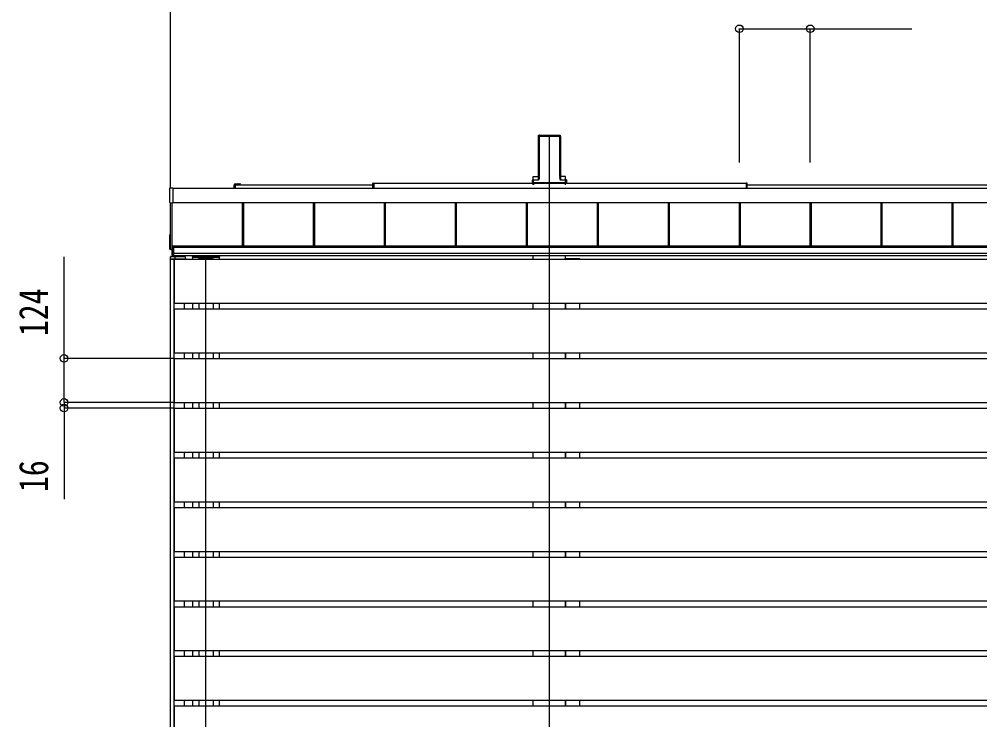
# Model space of a CAD drawing. Units: millimetres, scale not verified. Extents: x -10512 to 10512, y -7425 to 7425.
# Drawn here: x -3939 to -1231, y -3286 to -1311 of the extents above; entities that cross this region are included whole.
import ezdxf
from ezdxf.enums import TextEntityAlignment as Align

# ---------------------------------------------------------------- set-up
doc = ezdxf.new("R2010")
doc.units = ezdxf.units.MM
doc.header["$LTSCALE"] = 30
for name, color, linetype in [('0-4_YKK_12', 2, 'Continuous'), ('0-5_YKK_A1', 4, 'Continuous'), ('0-6_YKK_D', 6, 'Continuous')]:
    doc.layers.add(name, color=color, linetype=linetype)
doc.styles.add('ＭＳ ゴシック', font='')
doc.styles.get('ＭＳ ゴシック').set_extended_font_data('MS Gothic')

msp = doc.modelspace()

# ---------------------------------------------------------------- linework, layer by layer
at = {"layer": '0-4_YKK_12'}
for p, q in [((-2444.42, -5227.5), (-2444.42, -1638.91)), ((-3412.42, -5227.5), (-3412.41, -1980))]:
    msp.add_line(p, q, dxfattribs=at)
at = {"layer": '0-5_YKK_A1'}
for p, q in [((-2475.67, -1644.26), (-2475.67, -1760.93)), ((-2475.31, -1638.41), (-2475.65, -1643.91)), ((-2474.87, -1638.88), (-2475.31, -1638.41)), ((-2474.81, -1637.94), (-2472.77, -1637.94)), ((-2474.81, -1637.94), (-2474.37, -1638.41)), ((-2474.79, -1754.88), (-2474.79, -1639.76)), ((-2474.29, -1639.44), (-2474.29, -1754.56)), ((-2472.46, -1638.27), (-2472.77, -1637.94)), ((-2472.46, -1638.27), (-2416.38, -1638.27)), ((-2471.92, -1641.41), (-2416.92, -1641.41)), ((-2471.92, -1762.77), (-2471.92, -1641.41)), ((-2416.38, -1638.27), (-2416.07, -1637.94)), ((-2416.07, -1637.94), (-2414.03, -1637.94)), ((-2414.54, -1754.56), (-2414.54, -1639.44)), ((-2414.47, -1638.41), (-2414.03, -1637.94)), ((-2414.05, -1639.76), (-2414.05, -1754.88)), ((-2413.53, -1638.41), (-2413.97, -1638.88)), ((-2413.53, -1638.41), (-2413.18, -1643.91)), ((-2413.17, -1644.26), (-2413.17, -1760.93)), ((-2489.62, -1754.5), (-2475.67, -1754.5)), ((-2489.62, -1763.84), (-2489.62, -1754.5)), ((-2475.26, -1763.45), (-2474.88, -1757.36)), ((-2474.38, -1757.39), (-2474.76, -1763.48)), ((-2414.08, -1763.48), (-2414.45, -1757.39)), ((-2413.96, -1757.36), (-2413.58, -1763.45)), ((-2399.22, -1754.5), (-2413.17, -1754.5)), ((-2399.22, -1763.84), (-2399.22, -1754.5)), ((-3332.92, -1787.83), (-3332.92, -1777.86)), ((-3330.42, -1775.36), (-3322.88, -1775.36)), ((-3330.42, -1777.86), (-2941.88, -1777.86)), ((-3330.42, -1778.16), (-3330.42, -1787.83)), ((-3316.67, -1777.86), (-3330.12, -1777.86)), ((-3321.96, -1775.36), (-3316.67, -1775.36)), ((-2941.88, -1787.85), (-2941.88, -1774.35)), ((-2939.38, -1773.76), (-1889.38, -1773.76)), ((-2939.38, -1773.76), (-2939.38, -1787.85)), ((-2492.29, -1771.68), (-2492.29, -1772.18)), ((-2492.29, -1772.18), (-2491.82, -1772.18)), ((-2491.82, -1771.68), (-2491.82, -1764.8)), ((-2489.83, -1771.68), (-2491.82, -1771.68)), ((-2491.82, -1771.68), (-2491.82, -1772.18)), ((-2489.83, -1772.18), (-2491.82, -1772.18)), ((-2491.79, -1763.84), (-2476.78, -1763.84)), ((-2489.83, -1764.89), (-2489.83, -1771.68)), ((-2476.25, -1764.89), (-2489.83, -1764.89)), ((-2489.83, -1771.68), (-2399.01, -1771.68)), ((-2489.83, -1772.18), (-2399.01, -1772.18)), ((-2489.82, -1771.68), (-2489.82, -1772.18)), ((-2489.62, -1777.86), (-2489.62, -1772.18)), ((-2489.42, -1772.18), (-2489.42, -1777.86)), ((-2488.42, -1771.84), (-2400.42, -1771.84)), ((-2475.68, -1761.29), (-2475.78, -1762.9)), ((-2413.15, -1761.29), (-2413.05, -1762.9)), ((-2412.58, -1764.39), (-2399.01, -1764.39)), ((-2399.01, -1764.89), (-2412.58, -1764.89)), ((-2412.06, -1763.84), (-2397.05, -1763.84)), ((-2399.42, -1772.18), (-2399.42, -1777.86)), ((-2399.22, -1777.86), (-2399.22, -1772.18)), ((-2399.01, -1764.39), (-2399.01, -1764.89)), ((-2399.01, -1771.68), (-2399.01, -1764.89)), ((-2397.01, -1771.68), (-2399.01, -1771.68)), ((-2399.01, -1771.68), (-2399.01, -1772.18)), ((-2397.01, -1772.18), (-2399.01, -1772.18)), ((-2397.01, -1764.8), (-2397.01, -1771.68)), ((-2397.01, -1771.68), (-2397.01, -1772.18)), ((-2396.55, -1772.18), (-2397.01, -1772.18)), ((-2396.55, -1771.68), (-2396.55, -1772.18)), ((-1889.38, -1773.76), (-1889.38, -1787.85)), ((-1886.88, -1787.85), (-1886.88, -1774.35)), ((-1886.88, -1777.86), (-141.88, -1777.86)), ((-3513.92, -1828.27), (-3513.92, -1787.25)), ((-3505.92, -1787.83), (1491.08, -1787.83)), ((-3505.92, -1829.54), (-3513.45, -1829.08)), ((-3512.42, -1959.44), (-3512.42, -1829.14)), ((-3507.42, -1977.47), (-3507.42, -1829.45)), ((-3505.92, -1827.77), (1491.08, -1827.77)), ((-3505.92, -1828.01), (1491.08, -1828.01)), ((-3505.92, -1829.04), (-3505.92, -1829.54)), ((-3308.92, -1950.2), (-3308.92, -1828.01)), ((-3308.52, -1950.2), (-3308.52, -1828.01)), ((-3305.92, -1950.2), (-3305.92, -1828.01)), ((-3108.92, -1950.2), (-3108.92, -1828.01)), ((-3106.32, -1950.2), (-3106.32, -1828.01)), ((-3105.92, -1950.2), (-3105.92, -1828.01)), ((-2908.92, -1950.2), (-2908.92, -1828.01)), ((-2906.32, -1950.2), (-2906.32, -1828.01)), ((-2905.92, -1950.2), (-2905.92, -1828.01)), ((-2708.92, -1950.2), (-2708.92, -1828.01)), ((-2706.32, -1950.2), (-2706.32, -1828.01)), ((-2705.92, -1950.2), (-2705.92, -1828.01)), ((-2508.92, -1950.2), (-2508.92, -1828.01)), ((-2506.32, -1950.2), (-2506.32, -1828.01)), ((-2505.92, -1950.2), (-2505.92, -1828.01)), ((-2308.92, -1950.2), (-2308.92, -1828.01)), ((-2306.32, -1950.2), (-2306.32, -1828.01)), ((-2305.92, -1950.2), (-2305.92, -1828.01)), ((-2108.92, -1950.2), (-2108.92, -1828.01)), ((-2106.32, -1950.2), (-2106.32, -1828.01)), ((-2105.92, -1950.2), (-2105.92, -1828.01)), ((-1908.92, -1950.2), (-1908.92, -1828.01)), ((-1906.32, -1950.2), (-1906.32, -1828.01)), ((-1905.92, -1950.2), (-1905.92, -1828.01)), ((-1708.92, -1950.2), (-1708.92, -1828.01)), ((-1706.32, -1950.2), (-1706.32, -1828.01)), ((-1705.92, -1950.2), (-1705.92, -1828.01)), ((-1508.92, -1950.2), (-1508.92, -1828.01)), ((-1506.32, -1950.2), (-1506.32, -1828.01)), ((-1505.92, -1950.2), (-1505.92, -1828.01)), ((-1308.92, -1950.2), (-1308.92, -1828.01)), ((-1306.32, -1950.2), (-1306.32, -1828.01)), ((-1305.92, -1950.2), (-1305.92, -1828.01)), ((-3513.92, -1959.82), (-3513.92, -1918.79)), ((-3513.45, -1918.3), (-3512.42, -1918.23)), ((-3507.42, -1960.99), (-3513.45, -1960.63)), ((-3512.42, -1959.44), (-3507.42, -1959.44)), ((-3507.42, -1949.94), (-3503.92, -1949.94)), ((-3503.92, -1972.38), (-3507.42, -1972.38)), ((-3503.92, -1950.2), (1489.08, -1950.2)), ((-3503.92, -1952.21), (1489.08, -1952.21)), ((-3503.92, -1954.01), (1489.08, -1954.01)), ((-3503.92, -1954.01), (1489.08, -1954.01)), ((-3503.92, -1970.98), (1489.08, -1970.98)), ((-3512.42, -1987.5), (-3512.42, -1981)), ((-3512.42, -4351.5), (-3512.42, -1987.5)), ((-3512.42, -1987.5), (-3472.42, -1987.5)), ((-3511.42, -1987.5), (-3512.42, -1987.5)), ((-3511.42, -1980), (-3501.51, -1980)), ((-3507.42, -1979), (-3503.92, -1979)), ((-3503.92, -1977.47), (1489.08, -1977.47)), ((-3502.42, -4351.5), (-3502.42, -1987.5)), ((-3501.92, -1987.5), (1487.08, -1987.5)), ((-3501.92, -1987.5), (-3501.92, -2111.5)), ((-3499.51, -1980), (-3501.51, -1980)), ((-3499.11, -1987.5), (-3500.11, -1987.5)), ((-3499.51, -1980), (-3471.51, -1980)), ((-3450.41, -1982.5), (-3450.33, -1980.95)), ((-3450.41, -1982.5), (-3374.41, -1982.5)), ((-3449.92, -1982.5), (-3449.92, -1987.5)), ((-3449.92, -1982.5), (-3374.92, -1982.5)), ((-3449.33, -1980), (-3375.49, -1980)), ((-3391.92, -1987.5), (-3432.92, -1987.5)), ((-3432.42, -1987.5), (-3392.42, -1987.5)), ((-3391.92, -1987.5), (-3391.92, -1985.5)), ((-3374.92, -1982.5), (-3374.92, -1987.5)), ((-3374.49, -1980.95), (-3374.41, -1982.5)), ((-2489.62, -1987.5), (-2489.62, -1977.47)), ((-2358.72, -1987.5), (-2399.72, -1987.5)), ((-2399.22, -1987.5), (-2399.22, -1977.47)), ((-2399.22, -1987.5), (-2359.22, -1987.5)), ((-2358.72, -1987.5), (-2358.72, -1985.5)), ((-3501.92, -2111.5), (1487.08, -2111.5)), ((-3472.42, -2127.5), (-3472.42, -2111.5)), ((-3449.92, -2111.5), (-3449.92, -2127.5)), ((-3432.42, -2111.5), (-3432.42, -2127.5)), ((-3392.42, -2111.5), (-3392.42, -2127.5)), ((-3374.92, -2111.5), (-3374.92, -2127.5)), ((-2489.62, -2127.5), (-2489.62, -2111.5)), ((-2399.22, -2127.5), (-2399.22, -2111.5)), ((-2399.22, -2111.5), (-2399.22, -2127.5)), ((-2359.22, -2111.5), (-2359.22, -2127.5)), ((-3501.92, -2127.5), (1487.08, -2127.5)), ((-3501.92, -2127.5), (-3501.92, -2251.5)), ((-3501.92, -2251.5), (1487.08, -2251.5)), ((-3501.92, -2267.5), (1487.08, -2267.5)), ((-3501.92, -2267.5), (-3501.92, -2391.5)), ((-3472.42, -2267.5), (-3472.42, -2251.5)), ((-3449.92, -2251.5), (-3449.92, -2267.5)), ((-3432.42, -2251.5), (-3432.42, -2267.5)), ((-3392.42, -2251.5), (-3392.42, -2267.5)), ((-3374.92, -2251.5), (-3374.92, -2267.5)), ((-2489.62, -2267.5), (-2489.62, -2251.5)), ((-2399.22, -2267.5), (-2399.22, -2251.5)), ((-2399.22, -2251.5), (-2399.22, -2267.5)), ((-2359.22, -2251.5), (-2359.22, -2267.5)), ((-3501.92, -2391.5), (1487.08, -2391.5)), ((-3501.92, -2407.5), (1487.08, -2407.5)), ((-3501.92, -2407.5), (-3501.92, -2531.5)), ((-3472.42, -2407.5), (-3472.42, -2391.5)), ((-3449.92, -2391.5), (-3449.92, -2407.5)), ((-3432.42, -2391.5), (-3432.42, -2407.5)), ((-3392.42, -2391.5), (-3392.42, -2407.5)), ((-3374.92, -2391.5), (-3374.92, -2407.5)), ((-2489.62, -2407.5), (-2489.62, -2391.5)), ((-2399.22, -2407.5), (-2399.22, -2391.5)), ((-2399.22, -2391.5), (-2399.22, -2407.5)), ((-2359.22, -2391.5), (-2359.22, -2407.5)), ((-3501.92, -2531.5), (1487.08, -2531.5)), ((-3472.42, -2547.5), (-3472.42, -2531.5)), ((-3449.92, -2531.5), (-3449.92, -2547.5)), ((-3432.42, -2531.5), (-3432.42, -2547.5)), ((-3392.42, -2531.5), (-3392.42, -2547.5)), ((-3374.92, -2531.5), (-3374.92, -2547.5)), ((-2489.62, -2547.5), (-2489.62, -2531.5)), ((-2399.22, -2547.5), (-2399.22, -2531.5)), ((-2399.22, -2531.5), (-2399.22, -2547.5)), ((-2359.22, -2531.5), (-2359.22, -2547.5)), ((-3501.92, -2547.5), (1487.08, -2547.5)), ((-3501.92, -2547.5), (-3501.92, -2671.5)), ((-3501.92, -2671.5), (1487.08, -2671.5)), ((-3472.42, -2687.5), (-3472.42, -2671.5)), ((-3449.92, -2671.5), (-3449.92, -2687.5)), ((-3432.42, -2671.5), (-3432.42, -2687.5)), ((-3392.42, -2671.5), (-3392.42, -2687.5)), ((-3374.92, -2671.5), (-3374.92, -2687.5)), ((-2489.62, -2687.5), (-2489.62, -2671.5)), ((-2399.22, -2687.5), (-2399.22, -2671.5)), ((-2399.22, -2671.5), (-2399.22, -2687.5)), ((-2359.22, -2671.5), (-2359.22, -2687.5)), ((-3501.92, -2687.5), (1487.08, -2687.5)), ((-3501.92, -2687.5), (-3501.92, -2811.5)), ((-3501.92, -2811.5), (1487.08, -2811.5)), ((-3472.42, -2827.5), (-3472.42, -2811.5)), ((-3449.92, -2811.5), (-3449.92, -2827.5)), ((-3432.42, -2811.5), (-3432.42, -2827.5)), ((-3392.42, -2811.5), (-3392.42, -2827.5)), ((-3374.92, -2811.5), (-3374.92, -2827.5)), ((-2489.62, -2827.5), (-2489.62, -2811.5)), ((-2399.22, -2827.5), (-2399.22, -2811.5)), ((-2399.22, -2811.5), (-2399.22, -2827.5)), ((-2359.22, -2811.5), (-2359.22, -2827.5)), ((-3501.92, -2827.5), (1487.08, -2827.5)), ((-3501.92, -2827.5), (-3501.92, -2951.5)), ((-3501.92, -2951.5), (1487.08, -2951.5)), ((-3501.92, -2967.5), (1487.08, -2967.5)), ((-3501.92, -2967.5), (-3501.92, -3091.5)), ((-3472.42, -2967.5), (-3472.42, -2951.5)), ((-3449.92, -2951.5), (-3449.92, -2967.5)), ((-3432.42, -2951.5), (-3432.42, -2967.5)), ((-3392.42, -2951.5), (-3392.42, -2967.5)), ((-3374.92, -2951.5), (-3374.92, -2967.5)), ((-2489.62, -2967.5), (-2489.62, -2951.5)), ((-2399.22, -2967.5), (-2399.22, -2951.5)), ((-2399.22, -2951.5), (-2399.22, -2967.5)), ((-2359.22, -2951.5), (-2359.22, -2967.5)), ((-3501.92, -3091.5), (1487.08, -3091.5)), ((-3501.92, -3107.5), (1487.08, -3107.5)), ((-3501.92, -3107.5), (-3501.92, -3231.5)), ((-3472.42, -3107.5), (-3472.42, -3091.5)), ((-3449.92, -3091.5), (-3449.92, -3107.5)), ((-3432.42, -3091.5), (-3432.42, -3107.5)), ((-3392.42, -3091.5), (-3392.42, -3107.5)), ((-3374.92, -3091.5), (-3374.92, -3107.5)), ((-2489.62, -3107.5), (-2489.62, -3091.5)), ((-2399.22, -3107.5), (-2399.22, -3091.5)), ((-2399.22, -3091.5), (-2399.22, -3107.5)), ((-2359.22, -3091.5), (-2359.22, -3107.5)), ((-3501.92, -3231.5), (1487.08, -3231.5)), ((-3501.92, -3247.5), (1487.08, -3247.5)), ((-3501.92, -3247.5), (-3501.92, -3371.5)), ((-3472.42, -3247.5), (-3472.42, -3231.5)), ((-3449.92, -3231.5), (-3449.92, -3247.5)), ((-3432.42, -3231.5), (-3432.42, -3247.5)), ((-3392.42, -3231.5), (-3392.42, -3247.5)), ((-3374.92, -3231.5), (-3374.92, -3247.5)), ((-2489.62, -3247.5), (-2489.62, -3231.5)), ((-2399.22, -3247.5), (-2399.22, -3231.5)), ((-2399.22, -3231.5), (-2399.22, -3247.5)), ((-2359.22, -3231.5), (-2359.22, -3247.5))]:
    msp.add_line(p, q, dxfattribs=at)
for points in [[(-3513.45, -1786.75), (-3505.92, -1786.29), (-3505.92, -1786.79), (-3505.92, -1829.04)], [(-2940.95, -1773.35), (-2939.38, -1773.26), (-2939.38, -1774.25), (-2939.38, -1787.85)], [(-2492.29, -1764.33), (-2492.29, -1771.68), (-2491.82, -1771.68)], [(-2489.83, -1764.89), (-2489.83, -1764.39), (-2476.25, -1764.39)], [(-2396.55, -1764.33), (-2396.55, -1771.68), (-2397.01, -1771.68)], [(-1887.82, -1773.35), (-1889.38, -1773.26), (-1889.38, -1774.25), (-1889.38, -1787.85)], [(-3507.42, -1949.94), (-3507.42, -1972.38), (-3507.42, -1979)], [(-3504.42, -1949.94), (-3504.42, -1972.38), (-3504.42, -1979)], [(-3503.92, -1949.94), (-3503.92, -1972.38), (-3503.92, -1979)], [(-3500.51, -1980.94), (-3500.11, -1987.5), (-3501.11, -1987.5), (-3511.42, -1987.5)], [(-3470.51, -1980.94), (-3470.11, -1987.5), (-3471.11, -1987.5), (-3499.11, -1987.5)], [(-3432.92, -1987.5), (-3432.92, -1985.5), (-3391.92, -1985.5)], [(-2399.72, -1987.5), (-2399.72, -1985.5), (-2358.72, -1985.5)]]:
    msp.add_lwpolyline(points, dxfattribs=at)
for centre, radius, start, end in [((-3513.42, -1787.25), 0.497, 93.16944, 179.94772), ((-3330.42, -1777.86), 2.5, 90, 180), ((-3330.12, -1778.16), 0.3, 90, 180), ((-3322.88, -1775.56), 0.2, 23.57818, 90), ((-3322.42, -1775.36), 0.3, 203.57818, 336.42182), ((-3321.96, -1775.56), 0.2, 90, 156.42182), ((-3316.67, -1776.61), 1.25, 270, 90), ((-2940.88, -1774.35), 1, 93.5, 180), ((-2491.32, -1764.8), 0.501, 90.24971, 179.75029), ((-2397.51, -1764.8), 0.501, 0.24971, 89.75029), ((-1887.88, -1774.35), 1, 0, 86.5), ((-3513.05, -1828.31), 0.873, 177.74142, 242.53793), ((-3513.42, -1918.79), 0.497, 93.16944, 179.94772), ((-3513.05, -1959.85), 0.873, 177.74142, 242.53793), ((-3511.42, -1981), 1, 90, 180), ((-3501.51, -1981), 1, 3.5, 90), ((-3471.51, -1981), 1, 3.5, 90), ((-3449.33, -1981), 1, 90, 177), ((-3375.49, -1981), 1, 3, 90)]:
    msp.add_arc(centre, radius, start, end, dxfattribs=at)
for centre, major_axis, ratio, start_param, end_param in [((-2475.62, -1643.91), (0.031, 0.5), 0.061627, 1.5746234, 2.3600215), ((-2474.81, -1638.45), (0.346, -0.364), 0.996462, 2.3838095, 3.8892836), ((-2475.09, -1641.91), (0.22, 3.04), 0.070684, 5.5043854, 6.2286971), ((-2474.6, -1641.94), (0.22, 3.54), 0.060877, 5.5025319, 6.2268436), ((-2414.24, -1641.94), (-0.22, 3.54), 0.060877, 0.0563417, 0.7806534), ((-2413.74, -1641.91), (-0.22, 3.04), 0.070684, 0.0544883, 0.7787999), ((-2414.03, -1638.45), (-0.346, -0.364), 0.996462, 2.3939017, 3.8993758), ((-2413.21, -1643.91), (-0.031, 0.5), 0.061627, 3.9231638, 4.7085619), ((-2475.09, -1757.36), (0.22, 3.5), 0.061627, 4.716216, 5.5016142), ((-2474.6, -1757.39), (0.22, 4), 0.053972, 4.7153191, 5.5007173), ((-2414.24, -1757.39), (-0.22, 4), 0.053972, 0.782468, 1.5678662), ((-2413.74, -1757.36), (-0.22, 3.5), 0.061627, 0.7815711, 1.5669693), ((-2491.79, -1764.34), (0.355, -0.355), 0.99628, 2.358058, 3.9251274), ((-2489.83, -1764.8), (2, 0), 0.045872, 3.2026792, 4.712389), ((-2489.83, -1764.3), (1.5, 0), 0.061163, 3.2026792, 4.712389), ((-2476.78, -1762.83), (0.691, -0.728), 0.996462, 5.5254021, 7.0308762), ((-2476.26, -1763.38), (-0.693, 0.73), 0.992955, 2.3838095, 3.8892836), ((-2476.26, -1763.38), (1.04, -1.09), 0.996462, 5.5254021, 7.0308762), ((-2475.71, -1761.29), (0.031, 0.5), 0.061627, 4.716216, 5.5016142), ((-2412.58, -1763.38), (-1.04, -1.09), 0.996462, 5.5354944, 7.0409685), ((-2412.58, -1763.38), (0.693, 0.73), 0.992955, 2.3939017, 3.8993758), ((-2413.12, -1761.29), (-0.031, 0.5), 0.061627, 0.7815711, 1.5669693), ((-2412.06, -1762.83), (-0.691, -0.728), 0.996462, 5.5354944, 7.0409685), ((-2399.01, -1764.3), (1.5, 0), 0.061163, 4.712389, 6.2220988), ((-2399.01, -1764.8), (2, 0), 0.045872, 4.712389, 6.2220988), ((-2397.05, -1764.34), (-0.355, -0.355), 0.99628, 2.358058, 3.9251274)]:
    msp.add_ellipse(centre, major_axis=major_axis, ratio=ratio, start_param=start_param, end_param=end_param, dxfattribs=at)
at = {"layer": '0-6_YKK_D'}
for p, q in [((-3512.42, -1786.85), (-3512.42, -1037.27)), ((-1908.92, -1715.37), (-1908.92, -1337.27)), ((-1708.92, -1715.37), (-1708.92, -1337.27)), ((-3502.92, -2267.5), (-3813.42, -2267.5)), ((-3812.42, -2391.5), (-3812.42, -2349)), ((-3502.92, -2391.5), (-3813.42, -2391.5)), ((-3502.92, -2391.5), (-3813.42, -2391.5)), ((-3502.92, -2407.5), (-3813.42, -2407.5)), ((-3812.42, -2391.5), (-3812.42, -2407.5)), ((-3812.42, -2407.5), (-3812.42, -2664.5))]:
    msp.add_line(p, q, dxfattribs=at)
for points in [[(-1908.92, -1338.27), (-1708.92, -1338.27), (-1422.42, -1338.27)], [(-3812.42, -2391.5), (-3812.42, -2267.5), (-3812.42, -1981)]]:
    msp.add_lwpolyline(points, dxfattribs=at)
for centre in [(-1908.92, -1338.27), (-1708.92, -1338.27), (-3812.42, -2267.5), (-3812.42, -2391.5), (-3812.42, -2391.5), (-3812.42, -2407.5)]:
    msp.add_circle(centre, 10.62, dxfattribs=at)

# ---------------------------------------------------------------- texts
at = {"layer": '0-6_YKK_D', "style": 'ＭＳ ゴシック', "width": 0.8}
for s, p in [('124', (-3832.42, -2205)), ('16', (-3832.42, -2644.5))]:
    msp.add_text(s, height=82.48, rotation=90, dxfattribs=at).set_placement(p, align=Align.BOTTOM_LEFT)

doc.saveas('drawing.dxf')
